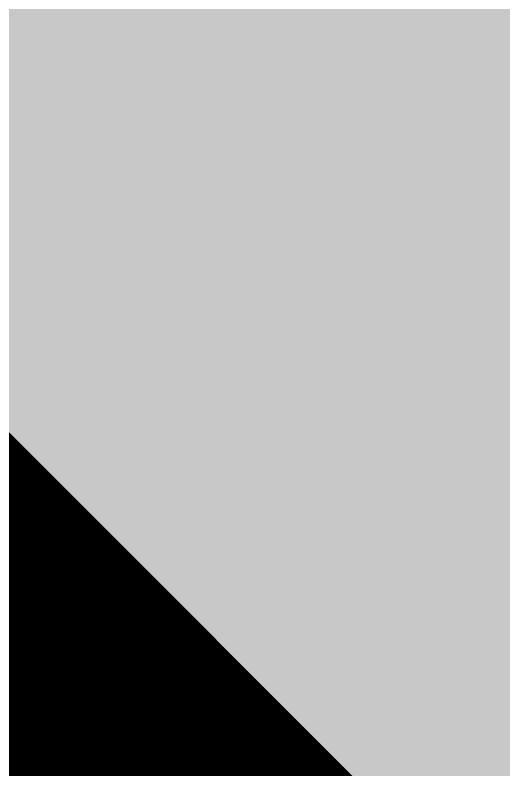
# Model space of a CAD drawing. Header units: inches. Extents: x 0.91 to 3.83, y 2.65 to 3.83.
# Drawn here: x 2.168124 to 2.170604, y 3.210659 to 3.214489 of the extents above; entities that cross this region are included whole.
import ezdxf

# ---------------------------------------------------------------- set-up
doc = ezdxf.new("R2010")
doc.units = ezdxf.units.IN
doc.header["$MEASUREMENT"] = 0
doc.layers.add('Bottom Layer', color=5, linetype='Continuous')
doc.layers.add('Top Layer', color=1, linetype='Continuous')

msp = doc.modelspace()

# ---------------------------------------------------------------- hatches: boundary and pattern name
at = {"layer": 'Top Layer'}
msp.add_hatch(color=1, dxfattribs=at).paths.add_polyline_path([(2.2680125, 3.2965683), (2.2680125, 3.261193), (2.2687886, 3.2572912), (2.2709988, 3.2539834), (2.3112215, 3.2137607), (2.3112215, 3.1959449), (2.2729528, 3.1959449), (2.2729528, 3.15067), (2.2727569, 3.1496851), (2.2727569, 3.1322982), (2.2726612, 3.1320748), (2.2725412, 3.1220748), (2.2725542, 3.1220423), (2.2725408, 3.1220099), (2.2725554, 3.1219746), (2.2493595, 3.0987787), (2.2490849, 3.0987787), (2.2486033, 3.098993), (2.2468444, 3.0990387), (2.2454962, 3.0991563), (2.2444394, 3.0993303), (2.2437024, 3.0995264), (2.2435827, 3.0995748), (2.2435827, 3.1053938), (2.2060237, 3.1053938), (2.2060237, 3.0928892), (2.2020867, 3.0912584), (2.1933344, 3.1000107), (2.1918827, 3.1009807), (2.1884287, 3.1044347), (2.1876647, 3.1055781), (2.1871825, 3.1059003), (2.1871825, 3.1106354), (2.1876647, 3.1109576), (2.1898575, 3.1142393), (2.1906275, 3.1181104), (2.1898575, 3.1219815), (2.1876647, 3.1252632), (2.1871826, 3.1255854), (2.1871826, 3.1303204), (2.1876647, 3.1306426), (2.1898575, 3.1339243), (2.1906275, 3.1377954), (2.1898575, 3.1416665), (2.1876647, 3.1449482), (2.1871826, 3.1452704), (2.1871826, 3.1500054), (2.1876647, 3.1503276), (2.1898575, 3.1536093), (2.1906275, 3.1574804), (2.1898575, 3.1613515), (2.1876647, 3.1646332), (2.1871825, 3.1649554), (2.1871825, 3.1696905), (2.1876647, 3.1700127), (2.1898575, 3.1732944), (2.1906275, 3.1771655), (2.1898575, 3.1810366), (2.1876647, 3.1843183), (2.184383, 3.1865111), (2.1805119, 3.1872811), (2.1509843, 3.1872811), (2.1471133, 3.1865111), (2.144508, 3.1870294), (2.1439567, 3.1878545), (2.1431317, 3.1884057), (2.1426134, 3.191011), (2.1433834, 3.194882), (2.1433834, 3.2244096), (2.1426134, 3.2282807), (2.1404206, 3.2315624), (2.1397523, 3.232009), (2.1392245, 3.237049), (2.1465808, 3.2444053), (2.1501743, 3.2444053), (2.1506409, 3.2441925), (2.1517645, 3.244153), (2.1526352, 3.2440581), (2.1534508, 3.2439046), (2.154215, 3.243696), (2.1549409, 3.2434317), (2.1556324, 3.243112), (2.1563017, 3.2427313), (2.1569556, 3.2422841), (2.1575975, 3.2417643), (2.1583779, 3.2410255), (2.1585573, 3.2409569), (2.164612, 3.2369113), (2.1719394, 3.2354538), (2.1792668, 3.2369113), (2.1854787, 3.2410619), (2.1896293, 3.2472738), (2.1910868, 3.2546012), (2.1896293, 3.2619286), (2.1854787, 3.2681405), (2.1792668, 3.2722911), (2.1719394, 3.2737486), (2.164612, 3.2722911), (2.1585573, 3.2682455), (2.1583779, 3.2681769), (2.1575975, 3.2674381), (2.1569552, 3.266918), (2.1563019, 3.2664712), (2.1556321, 3.2660902), (2.1549401, 3.2657703), (2.1542149, 3.2655063), (2.1534508, 3.2652978), (2.1526352, 3.2651443), (2.1517647, 3.2650495), (2.1506409, 3.2650099), (2.1501743, 3.2647971), (2.1423575, 3.2647971), (2.1384557, 3.264021), (2.1351479, 3.2618108), (2.1111369, 3.2377998), (2.1089267, 3.2344921), (2.1079109, 3.2344611), (2.1040936, 3.2379513), (2.1040936, 3.2464809), (2.1053424, 3.2475135), (2.105939, 3.2479411), (2.1064648, 3.2482733), (2.1068489, 3.2484787), (2.1070606, 3.2485685), (2.1072909, 3.2486021), (2.1074061, 3.2486707), (2.1074324, 3.2486785), (2.1074694, 3.2487084), (2.1075417, 3.2487515), (2.1078306, 3.2487089), (2.1083512, 3.2490957), (2.1130096, 3.2500223), (2.1192215, 3.2541729), (2.1233721, 3.2603848), (2.1247926, 3.2675263), (2.1248711, 3.267702), (2.1249005, 3.2687763), (2.1249869, 3.2695982), (2.1251331, 3.2703768), (2.1253371, 3.2711189), (2.1256003, 3.2718349), (2.1259262, 3.2725339), (2.1263194, 3.2732221), (2.1267874, 3.273907), (2.1273366, 3.2745907), (2.1281026, 3.2754126), (2.128282, 3.2758928), (2.1309729, 3.2785837), (2.1906265, 3.2785837), (2.2084334, 3.2607768), (2.2084334, 3.2604529), (2.2082178, 3.2599511), (2.2081946, 3.2581845), (2.2080159, 3.2553079), (2.2079747, 3.2550001), (2.2060237, 3.2550001), (2.2060237, 3.2506085), (2.2057318, 3.2499172), (2.2059601, 3.2493552), (2.2058491, 3.2487591), (2.2060237, 3.2485046), (2.2060237, 3.2213781), (2.2138113, 3.2213781), (2.2138595, 3.2212589), (2.2140557, 3.2205214), (2.2142297, 3.2194644), (2.2143473, 3.2181164), (2.214393, 3.2163574), (2.2146073, 3.2158758), (2.2146073, 3.2014482), (2.2143931, 3.2009672), (2.2143475, 3.1992353), (2.2142304, 3.1979083), (2.2140583, 3.1968755), (2.2138657, 3.1961601), (2.2137844, 3.1959615), (2.2137537, 3.1959448), (2.2040552, 3.1959448), (2.2040552, 3.1268898), (2.2475198, 3.1268898), (2.2475198, 3.1959448), (2.2358526, 3.1959448), (2.235822, 3.1959615), (2.2357407, 3.19616), (2.2355481, 3.1968755), (2.235376, 3.1979083), (2.2352589, 3.1992353), (2.2352133, 3.2009672), (2.2349991, 3.2014481), (2.2349991, 3.2158759), (2.2352134, 3.2163575), (2.2352591, 3.2181164), (2.2353767, 3.2194646), (2.2355507, 3.2205214), (2.2357468, 3.2212584), (2.2357952, 3.2213781), (2.2435827, 3.2213781), (2.2435827, 3.2550001), (2.2296281, 3.2550001), (2.2295723, 3.255138), (2.2293763, 3.2558736), (2.2292027, 3.2569251), (2.2290852, 3.2582689), (2.2290395, 3.2600212), (2.2288252, 3.2605027), (2.2288252, 3.2650001), (2.2280491, 3.2689019), (2.2258389, 3.2722097), (2.2056492, 3.2923994), (2.2074351, 3.2961813), (2.2435827, 3.2961813), (2.2435827, 3.3158541), (2.2472201, 3.3173607)])

# ---------------------------------------------------------------- linework, layer by layer
at = {"layer": 'Bottom Layer'}
msp.add_lwpolyline([(2.1056822, 3.2677122, 0.01, 0.01, 0), (2.2728431, 3.1005513, 0.01, 0.01, 0)], format="xyseb", dxfattribs=at)

doc.saveas('drawing.dxf')
